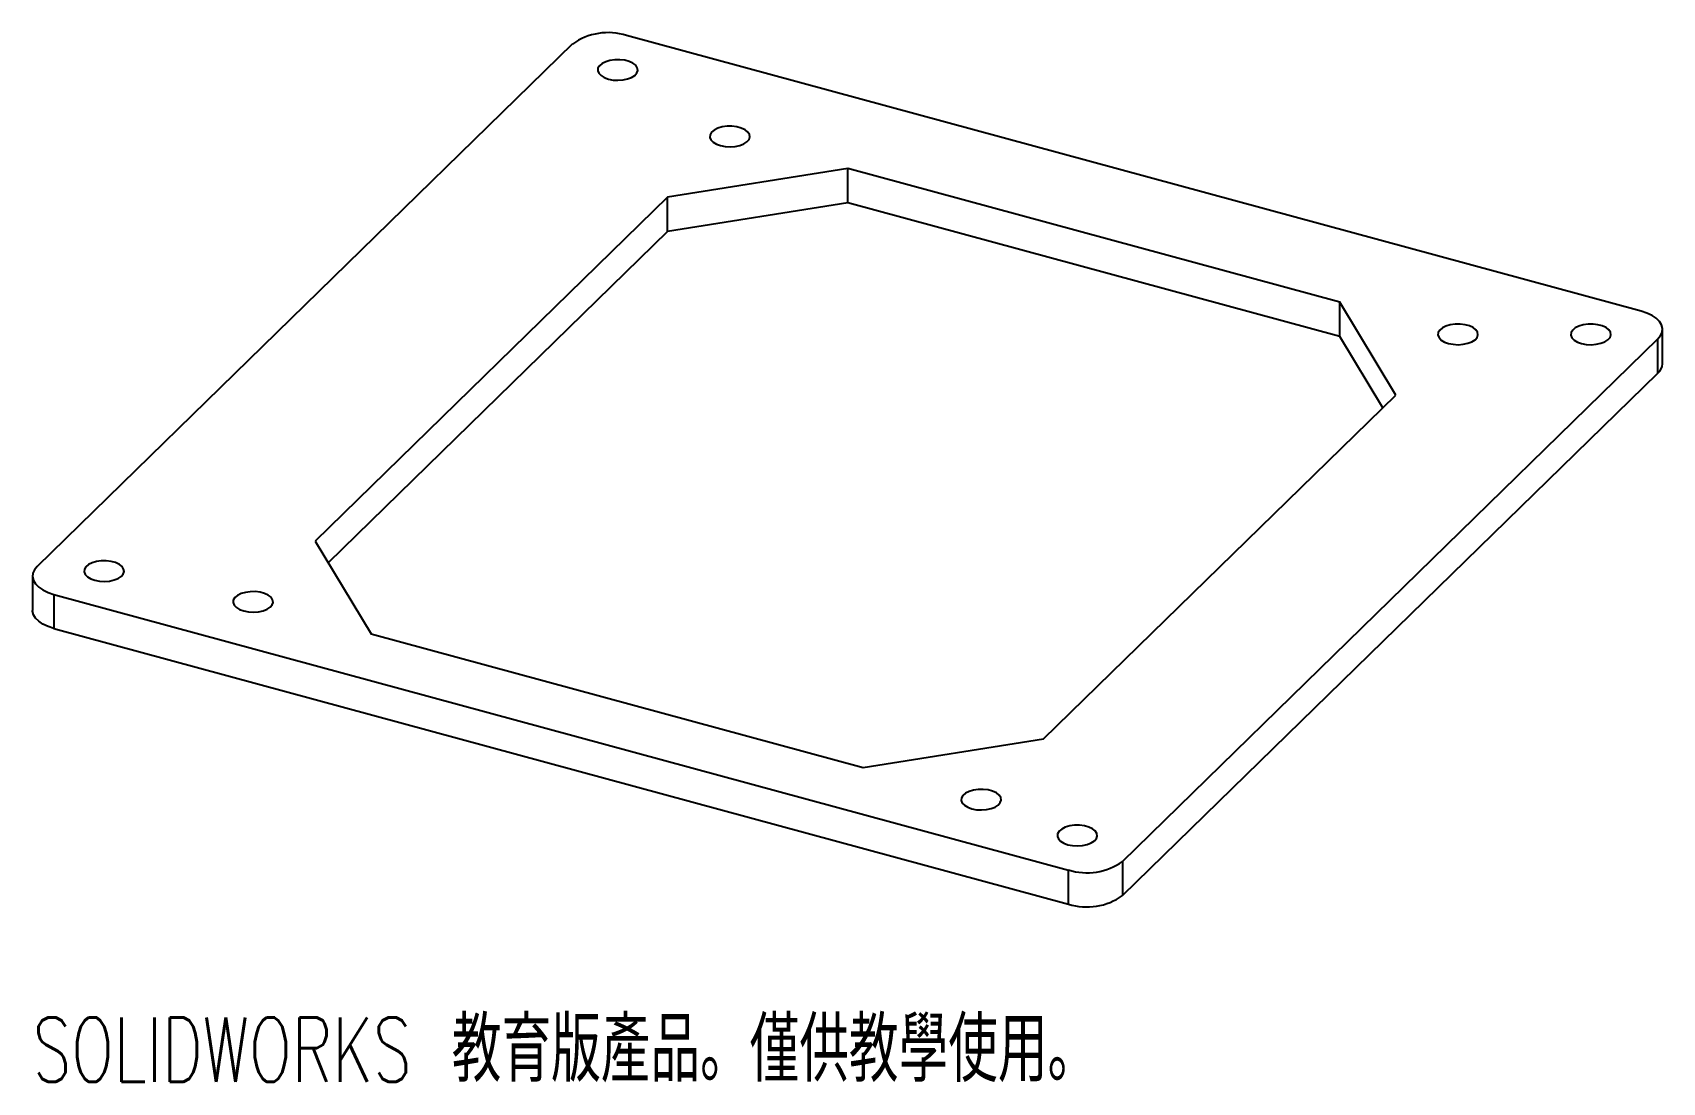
# Paper-space layout '_不等角視圖' of a CAD drawing. Header units: millimetres. Extents: x -61 to 61, y -45 to 34.
import ezdxf

# ---------------------------------------------------------------- set-up
doc = ezdxf.new("R2010")
doc.units = ezdxf.units.MM
doc.styles.add('SLDTEXTSTYLE0', font='TXT', dxfattribs={"width": 0.7, "bigfont": 'bigfont'})

psp = doc.layouts.new('_不等角視圖')

# ---------------------------------------------------------------- linework, layer by layer
at = {"color": 7, "linetype": 'Continuous', "lineweight": 25}
for p, q in [((-20.62, 33.22), (-60.75, -5.96)), ((59.5, 13.19), (-16.56, 33.86)), ((0.03, 23.88), (-13.49, 21.73)), ((36.92, 13.85), (0.03, 23.88)), ((0.03, 21.31), (0.03, 23.88)), ((-13.49, 21.73), (-39.9, -4.05)), ((-13.49, 19.16), (-13.49, 21.73)), ((0.03, 21.31), (-13.49, 19.16)), ((36.92, 11.28), (0.03, 21.31)), ((-13.49, 19.16), (-38.93, -5.68)), ((41.1, 6.89), (36.92, 13.85)), ((36.92, 11.28), (36.92, 13.85)), ((20.62, -28.07), (60.75, 11.1)), ((40.13, 5.94), (36.92, 11.28)), ((60.75, 8.53), (60.75, 11.1)), ((61.1, 9.25), (61.1, 11.82)), ((20.62, -30.64), (60.75, 8.53)), ((14.69, -18.89), (41.1, 6.89)), ((-39.9, -4.05), (-35.72, -11.01)), ((-61.1, -6.68), (-61.1, -9.25)), ((-59.5, -8.05), (16.56, -28.72)), ((-59.5, -8.05), (-59.5, -10.62)), ((-59.5, -10.62), (16.56, -31.29)), ((-35.72, -11.01), (1.17, -21.04)), ((1.17, -21.04), (14.69, -18.89)), ((20.62, -28.07), (20.62, -30.64)), ((16.56, -31.29), (16.56, -28.72))]:
    psp.add_line(p, q, dxfattribs=at)
at = {"color": 7, "linetype": 'Continuous', "lineweight": 25, "flags": 128}
for points in [[(-17.93, 30.59), (-17.58, 30.52), (-17.21, 30.5), (-16.83, 30.53), (-16.49, 30.61), (-16.19, 30.72), (-15.95, 30.87), (-15.8, 31.05), (-15.73, 31.24), (-15.76, 31.43), (-15.88, 31.62), (-16.09, 31.78), (-16.37, 31.91), (-16.7, 32), (-17.07, 32.04), (-17.44, 32.04), (-17.81, 31.99), (-18.13, 31.89), (-18.4, 31.76), (-18.6, 31.59), (-18.71, 31.41), (-18.73, 31.21), (-18.65, 31.03), (-18.48, 30.85), (-18.24, 30.7), (-17.93, 30.59)], [(-9.52, 25.6), (-9.17, 25.53), (-8.79, 25.51), (-8.42, 25.54), (-8.07, 25.61), (-7.77, 25.73), (-7.54, 25.88), (-7.38, 26.06), (-7.32, 26.25), (-7.35, 26.44), (-7.47, 26.62), (-7.68, 26.78), (-7.96, 26.91), (-8.29, 27.01), (-8.66, 27.05), (-9.03, 27.05), (-9.4, 27), (-9.72, 26.9), (-9.99, 26.76), (-10.19, 26.6), (-10.3, 26.41), (-10.31, 26.22), (-10.24, 26.03), (-10.07, 25.86), (-9.83, 25.71), (-9.52, 25.6)], [(60.75, 11.1), (60.95, 11.35), (61.07, 11.61), (61.1, 11.88), (61.03, 12.15), (60.88, 12.41), (60.64, 12.65), (60.32, 12.86), (59.94, 13.04), (59.5, 13.19)], [(45.07, 10.76), (45.42, 10.7), (45.79, 10.67), (46.16, 10.7), (46.51, 10.78), (46.81, 10.89), (47.05, 11.04), (47.2, 11.22), (47.27, 11.41), (47.24, 11.6), (47.11, 11.79), (46.91, 11.95), (46.63, 12.08), (46.3, 12.17), (45.93, 12.21), (45.55, 12.21), (45.19, 12.16), (44.86, 12.06), (44.6, 11.93), (44.4, 11.76), (44.29, 11.58), (44.27, 11.39), (44.35, 11.2), (44.51, 11.02), (44.76, 10.87), (45.07, 10.76)], [(55.03, 10.76), (55.39, 10.69), (55.76, 10.67), (56.13, 10.7), (56.48, 10.78), (56.78, 10.89), (57.01, 11.04), (57.17, 11.22), (57.23, 11.41), (57.2, 11.6), (57.08, 11.79), (56.87, 11.95), (56.59, 12.08), (56.26, 12.17), (55.9, 12.21), (55.52, 12.21), (55.16, 12.16), (54.83, 12.06), (54.56, 11.93), (54.37, 11.76), (54.26, 11.58), (54.24, 11.38), (54.31, 11.19), (54.48, 11.02), (54.73, 10.87), (55.03, 10.76)], [(-60.75, -5.96), (-60.95, -6.21), (-61.07, -6.47), (-61.1, -6.74), (-61.03, -7.01), (-60.88, -7.26), (-60.64, -7.5), (-60.32, -7.72), (-59.94, -7.9), (-59.5, -8.05)], [(-56.43, -6.99), (-56.08, -7.05), (-55.71, -7.08), (-55.34, -7.05), (-54.99, -6.97), (-54.69, -6.86), (-54.45, -6.71), (-54.3, -6.53), (-54.24, -6.34), (-54.27, -6.15), (-54.39, -5.96), (-54.59, -5.8), (-54.87, -5.67), (-55.21, -5.58), (-55.57, -5.54), (-55.95, -5.54), (-56.31, -5.59), (-56.64, -5.69), (-56.91, -5.82), (-57.1, -5.99), (-57.21, -6.17), (-57.23, -6.36), (-57.15, -6.55), (-56.99, -6.73), (-56.74, -6.88), (-56.43, -6.99)], [(-45.27, -9.29), (-44.92, -9.36), (-44.54, -9.38), (-44.17, -9.35), (-43.82, -9.28), (-43.52, -9.16), (-43.29, -9.01), (-43.13, -8.84), (-43.07, -8.65), (-43.1, -8.45), (-43.22, -8.27), (-43.43, -8.11), (-43.71, -7.98), (-44.04, -7.89), (-44.41, -7.84), (-44.78, -7.85), (-45.14, -7.9), (-45.47, -7.99), (-45.74, -8.13), (-45.94, -8.29), (-46.05, -8.48), (-46.06, -8.67), (-45.99, -8.86), (-45.82, -9.03), (-45.58, -9.18), (-45.27, -9.29)], [(-59.5, -10.62), (-59.94, -10.47), (-60.32, -10.29), (-60.64, -10.07), (-60.88, -9.83), (-61.03, -9.58), (-61.1, -9.31), (-61.1, -9.25)], [(9.32, -24.13), (9.67, -24.2), (10.04, -24.22), (10.42, -24.19), (10.76, -24.12), (11.06, -24), (11.3, -23.85), (11.45, -23.67), (11.52, -23.48), (11.49, -23.29), (11.36, -23.1), (11.16, -22.94), (10.88, -22.81), (10.55, -22.72), (10.18, -22.68), (9.8, -22.68), (9.44, -22.73), (9.12, -22.83), (8.85, -22.96), (8.65, -23.13), (8.54, -23.31), (8.52, -23.51), (8.6, -23.7), (8.77, -23.87), (9.01, -24.02), (9.32, -24.13)], [(16.53, -26.82), (16.88, -26.88), (17.26, -26.91), (17.63, -26.88), (17.98, -26.8), (18.28, -26.69), (18.51, -26.54), (18.67, -26.36), (18.73, -26.17), (18.7, -25.98), (18.58, -25.79), (18.37, -25.63), (18.09, -25.5), (17.76, -25.41), (17.39, -25.37), (17.02, -25.37), (16.66, -25.42), (16.33, -25.52), (16.06, -25.65), (15.86, -25.82), (15.75, -26), (15.74, -26.2), (15.81, -26.38), (15.98, -26.56), (16.22, -26.71), (16.53, -26.82)]]:
    psp.add_lwpolyline(points, dxfattribs=at)
at = {"color": 7, "linetype": 'Continuous', "lineweight": 25}
for centre, radius, start, end in [((-17.95, 29.5), 4.57, 72.3839, 125.7111), ((60.09, 9.29), 1.01, 310.9992, 357.6389), ((17.95, -24.36), 4.57, 252.3839, 305.7111), ((17.94, -26.86), 4.63, 252.7606, 305.3344)]:
    psp.add_arc(centre, radius, start, end, dxfattribs=at)

# ---------------------------------------------------------------- texts
at = {"color": 7, "linetype": 'Continuous', "insert": (-61.1, -39.77), "char_height": 4.8336, "attachment_point": 1, "style": 'SLDTEXTSTYLE0'}
psp.add_mtext('SOLIDWORKS 教育版產品。僅供教學使用。', dxfattribs=at)

doc.saveas('drawing.dxf')
